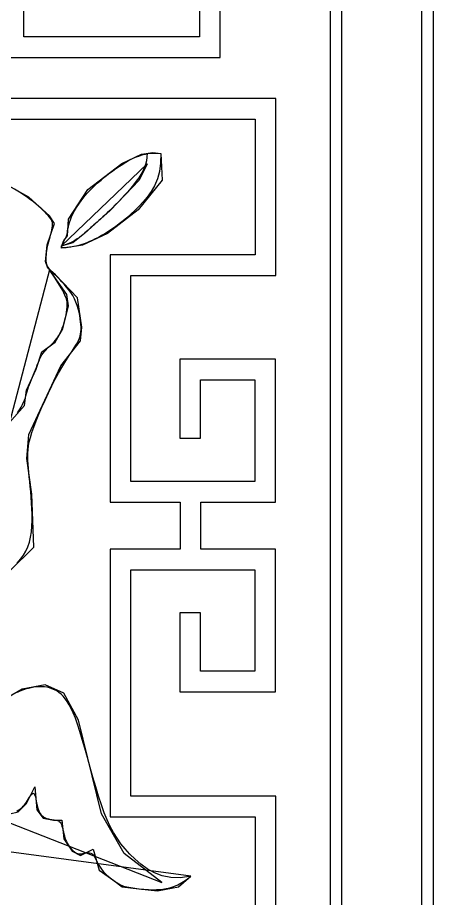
# Model space of a CAD drawing. Header units: metres. Extents: x -13 to 398, y 0 to 952.
# Drawn here: x 245.4 to 385, y 333.4 to 628.8 of the extents above; entities that cross this region are included whole.
import ezdxf

# ---------------------------------------------------------------- set-up
doc = ezdxf.new("R2010")
doc.units = ezdxf.units.M
for name, color, linetype in [('3', 3, 'Continuous'), ('4', 4, 'Continuous'), ('7', 7, 'Continuous')]:
    doc.layers.add(name, color=color, linetype=linetype)

msp = doc.modelspace()

# ---------------------------------------------------------------- linework, layer by layer
at = {"layer": '3'}
msp.add_lwpolyline([(3.85, 927.02), (3.85, 3.85), (381.15, 3.85), (381.15, 939.2)], dxfattribs=at)
msp.add_lwpolyline([(34.65, 38.73), (34.65, 719.95), (350.35, 719.95), (350.35, 38.73)], close=True, dxfattribs=at)
at = {"layer": '4'}
msp.add_lwpolyline([(0, 928.35), (0, 0), (385, 0), (385, 938.05)], dxfattribs=at)
msp.add_lwpolyline([(30.8, 34.88), (30.8, 723.8), (354.2, 723.8), (354.2, 34.88)], close=True, dxfattribs=at)
at = {"layer": '7'}
for points in [[(240.63, 639.25), (240.63, 615.41), (313.37, 615.41), (313.37, 658.43)], [(306.44, 651.5), (306.44, 622.34), (247.56, 622.34), (247.56, 632.32)], [(332.11, 167.99), (332.11, 367.66), (283.43, 367.66), (283.43, 443.61), (325.05, 443.61), (325.05, 409.59), (306.8, 409.59), (306.8, 429.1), (299.87, 429.1), (299.87, 402.66), (331.98, 402.66), (331.98, 450.54), (306.88, 450.54), (306.88, 466.3), (331.98, 466.3), (331.98, 514.19), (299.87, 514.19), (299.87, 487.74), (306.8, 487.74), (306.8, 507.26), (325.05, 507.26), (325.05, 473.23), (283.43, 473.23), (283.43, 542.26), (332.11, 542.26), (332.11, 601.66), (215.56, 601.66)], [(208.63, 594.73), (325.18, 594.73), (325.18, 549.19), (276.5, 549.19), (276.5, 466.3), (299.95, 466.3), (299.95, 450.54), (276.5, 450.54), (276.5, 360.73), (325.18, 360.73), (325.18, 174.92)], [(288.91, 583.28), (288.91, 583.28), (288.85, 581.99), (288.66, 580.76), (288.36, 579.58), (287.95, 578.43), (287.43, 577.31), (286.81, 576.19), (286.09, 575.07), (285.28, 573.93), (284.38, 572.76), (283.41, 571.58), (282.39, 570.4), (281.34, 569.23), (280.28, 568.09), (279.24, 567), (278.22, 565.96), (277.25, 565), (276.36, 564.12), (275.52, 563.32), (274.75, 562.59), (274.03, 561.93), (273.37, 561.32), (272.74, 560.75), (272.15, 560.23), (271.6, 559.74), (271.07, 559.27), (270.56, 558.81), (270.06, 558.37), (269.57, 557.93), (269.07, 557.49), (268.55, 557.04), (268.01, 556.58), (267.45, 556.1), (266.84, 555.6), (266.18, 555.08), (265.44, 554.56), (264.61, 554.03), (263.67, 553.52), (262.6, 553.03), (261.38, 552.56), (260, 552.13), (288.91, 579.75), (286.24, 574.26), (276.5, 564.05), (271.31, 559.5), (267.85, 556.36), (263.93, 553.22), (260, 552.13)], [(293.46, 583.2), (293.46, 583.2), (293.44, 580.03), (293.05, 577.2), (292.36, 574.67), (291.41, 572.43), (290.26, 570.42), (288.97, 568.62), (287.6, 566.99), (286.2, 565.51), (284.81, 564.13), (283.45, 562.86), (282.12, 561.68), (280.81, 560.59), (279.54, 559.59), (278.29, 558.67), (277.08, 557.82), (275.89, 557.04), (274.74, 556.33), (273.62, 555.68), (272.54, 555.09), (271.5, 554.55), (270.51, 554.07), (269.56, 553.65), (268.65, 553.28), (267.8, 552.96), (267, 552.69), (266.26, 552.47), (265.56, 552.28), (264.92, 552.13), (264.32, 552), (263.77, 551.9), (263.26, 551.82), (262.8, 551.76), (262.38, 551.71), (262, 551.66), (261.66, 551.63), (261.36, 551.6), (261.09, 551.59), (260.87, 551.58), (260.68, 551.59), (260.52, 551.6), (260.4, 551.63), (260.31, 551.66), (260.25, 551.71), (260.22, 551.78), (260.21, 551.86), (260.22, 551.96), (260.24, 552.08), (260.29, 552.23), (260.34, 552.4), (260.41, 552.59), (260.49, 552.79), (260.57, 553.01), (260.67, 553.24), (260.78, 553.47), (260.9, 553.7), (261.02, 553.93), (261.15, 554.15), (261.29, 554.38), (261.42, 554.61), (261.56, 554.87), (261.69, 555.15), (261.82, 555.47), (261.94, 555.84), (262.04, 556.26), (262.13, 556.74), (262.23, 557.29), (262.33, 557.9), (262.46, 558.58), (262.64, 559.32), (262.86, 560.12), (263.16, 561), (263.53, 561.93), (264, 562.94), (264.57, 564), (265.22, 565.1), (265.97, 566.24), (266.8, 567.4), (267.71, 568.58), (268.71, 569.76), (269.79, 570.93), (270.95, 572.09), (272.16, 573.22), (273.42, 574.32), (274.69, 575.37), (275.97, 576.37), (277.23, 577.31), (278.45, 578.18), (279.61, 578.96), (280.7, 579.67), (281.73, 580.29), (282.69, 580.83), (283.6, 581.31), (284.47, 581.72), (285.29, 582.07), (286.09, 582.38), (286.86, 582.64), (287.63, 582.86), (288.38, 583.04), (289.15, 583.18), (289.93, 583.28), (290.74, 583.33), (291.59, 583.34), (292.5, 583.29), (293.46, 583.2), (293.93, 574.26), (285.92, 564.37), (275.55, 556.36), (267.23, 552.44), (262.36, 551.65), (260.16, 551.5), (260.16, 551.97), (260.94, 554.01), (262.2, 555.58), (262.51, 561.23), (268.95, 571.12), (280.42, 579.91), (287.02, 583.05), (290.79, 583.52), (293.46, 583.2)], [(242.8, 443.2), (250.82, 451.22), (250.15, 468.92), (248.48, 480.94), (249.15, 488.96), (259.89, 512.01), (266.5, 520.39), (267.01, 524.96), (265.48, 534.85), (258.11, 542.47), (255.57, 544.75), (254.81, 547.04), (255.32, 552.62), (257.86, 559.73), (256.08, 562.27), (249.22, 568.61), (239.56, 573.94)], [(245.28, 445.8), (246.4, 447.16), (247.36, 448.5), (248.18, 449.86), (248.85, 451.29), (249.37, 452.83), (249.77, 454.51), (250.04, 456.31), (250.21, 458.2), (250.29, 460.15), (250.29, 462.13), (250.23, 464.12), (250.12, 466.07), (249.99, 467.97), (249.83, 469.79), (249.67, 471.52), (249.51, 473.16), (249.35, 474.73), (249.2, 476.22), (249.06, 477.64), (248.95, 478.99), (248.87, 480.28), (248.83, 481.5), (248.84, 482.71), (248.92, 483.92), (249.08, 485.18), (249.33, 486.53), (249.7, 488), (250.19, 489.64), (250.83, 491.47), (251.62, 493.52), (252.53, 495.74), (253.55, 498.09), (254.65, 500.49), (255.78, 502.9), (256.94, 505.26), (258.09, 507.5), (259.2, 509.56), (260.25, 511.42), (261.24, 513.06), (262.15, 514.52), (262.98, 515.81), (263.74, 516.96), (264.41, 517.99), (264.99, 518.91), (265.48, 519.75), (265.88, 520.53), (266.19, 521.27), (266.42, 521.99), (266.58, 522.7), (266.68, 523.43), (266.72, 524.18), (266.71, 524.98), (266.67, 525.84), (266.59, 526.79), (266.47, 527.8), (266.3, 528.86), (266.08, 529.97), (265.8, 531.1), (265.45, 532.23), (265.02, 533.36), (264.51, 534.47), (263.91, 535.55), (263.24, 536.58), (262.52, 537.57), (261.78, 538.5), (261.02, 539.38), (260.28, 540.19), (259.57, 540.92), (258.92, 541.58), (258.34, 542.16), (257.82, 542.67), (257.37, 543.11), (256.98, 543.5), (256.64, 543.85), (256.35, 544.17), (256.09, 544.47), (255.87, 544.75), (255.68, 545.04), (255.51, 545.33), (255.37, 545.64), (255.25, 545.97), (255.16, 546.32), (255.09, 546.7), (255.05, 547.12), (255.02, 547.59), (255.02, 548.11), (255.03, 548.67), (255.07, 549.28), (255.13, 549.93), (255.22, 550.62), (255.34, 551.34), (255.48, 552.1), (255.66, 552.88), (255.86, 553.68), (256.09, 554.49), (256.32, 555.31), (256.54, 556.11), (256.75, 556.89), (256.93, 557.64), (257.06, 558.33), (257.14, 558.97), (257.15, 559.54), (257.1, 560.05), (256.97, 560.53), (256.77, 560.98), (256.5, 561.43), (256.16, 561.89), (255.73, 562.37), (255.23, 562.9), (254.65, 563.49), (254, 564.12), (253.28, 564.79), (252.49, 565.5), (251.63, 566.23), (250.73, 566.97), (249.76, 567.71), (248.75, 568.44), (247.7, 569.17), (246.62, 569.87), (245.51, 570.56), (244.39, 571.22)], [(245.38, 496.26), (246.04, 497.24), (246.61, 498.13), (247.08, 498.97), (247.46, 499.76), (247.76, 500.52), (248.02, 501.25), (248.23, 501.98), (248.43, 502.7), (248.63, 503.43), (248.86, 504.17), (249.12, 504.95), (249.41, 505.75), (249.73, 506.57), (250.06, 507.39), (250.41, 508.23), (250.75, 509.06), (251.1, 509.88), (251.43, 510.69), (251.74, 511.48), (252.04, 512.25), (252.33, 513), (252.63, 513.71), (252.94, 514.4), (253.26, 515.05), (253.61, 515.67), (253.99, 516.25), (254.41, 516.79), (254.86, 517.3), (255.34, 517.79), (255.83, 518.25), (256.32, 518.71), (256.81, 519.17), (257.28, 519.63), (257.74, 520.1), (258.16, 520.59), (258.56, 521.11), (258.94, 521.65), (259.29, 522.22), (259.62, 522.83), (259.93, 523.48), (260.23, 524.17), (260.52, 524.91), (260.79, 525.69), (261.06, 526.52), (261.3, 527.37), (261.52, 528.25), (261.71, 529.13), (261.87, 530.02), (261.99, 530.89), (262.07, 531.75), (262.1, 532.59), (262.02, 533.48), (261.79, 534.49), (261.33, 535.72), (260.59, 537.22), (259.52, 539.1), (258.05, 541.41), (256.13, 544.25), (242.65, 492.95), (247.79, 498.72), (248.43, 503.85), (251.64, 510.91), (253.57, 516.68), (258.06, 519.88), (260.63, 524.37), (262.55, 532.07), (261.91, 535.92), (256.13, 544.25)], [(202.99, 374.26), (293.81, 338.67), (281.23, 348.44), (273.55, 361.7), (265.86, 393.1), (260.97, 402.18), (254.68, 404.97), (247, 403.57), (242.11, 400.78)], [(303.59, 340.76), (303.59, 340.76), (300.08, 340.29), (296.88, 340.39), (293.97, 340.97), (291.33, 341.95), (288.94, 343.25), (286.79, 344.79), (284.84, 346.46), (283.09, 348.21), (281.52, 349.95), (280.1, 351.7), (278.8, 353.51), (277.62, 355.42), (276.53, 357.45), (275.5, 359.66), (274.51, 362.07), (273.55, 364.72), (272.59, 367.64), (271.63, 370.77), (270.69, 374.02), (269.76, 377.31), (268.86, 380.58), (267.98, 383.73), (267.13, 386.69), (266.33, 389.38), (265.56, 391.74), (264.83, 393.79), (264.13, 395.54), (263.45, 397.04), (262.77, 398.32), (262.1, 399.41), (261.43, 400.33), (260.74, 401.13), (260.03, 401.82), (259.3, 402.42), (258.54, 402.93), (257.77, 403.35), (256.97, 403.7), (256.15, 403.96), (255.31, 404.15), (254.45, 404.27), (253.57, 404.33), (252.67, 404.32), (251.77, 404.26), (250.87, 404.15), (249.98, 404), (249.11, 403.81), (248.27, 403.59), (247.46, 403.34), (246.7, 403.07), (245.97, 402.77), (245.27, 402.43)], [(240.01, 361), (245.6, 362.4), (248.4, 365.19), (251.19, 370.77), (251.89, 363.09), (253.99, 360.3), (257.48, 359.6), (260.27, 359.6), (260.97, 353.32), (263.77, 349.14), (266.56, 347.74), (270.75, 349.83), (272.85, 342.86), (277.74, 339.37), (280.53, 337.27), (286.12, 336.57), (292.41, 335.88), (299.39, 337.27), (303.59, 340.76)], [(245.14, 362.63), (245.64, 362.9), (246.1, 363.2), (246.54, 363.52), (246.94, 363.88), (247.32, 364.27), (247.69, 364.69), (248.05, 365.15), (248.4, 365.65), (248.74, 366.19), (249.09, 366.75), (249.43, 367.28), (249.75, 367.76), (250.06, 368.16), (250.34, 368.45), (250.61, 368.59), (250.84, 368.56), (251.04, 368.33), (251.22, 367.93), (251.38, 367.4), (251.53, 366.76), (251.67, 366.06), (251.81, 365.32), (251.96, 364.6), (252.12, 363.91), (252.31, 363.29), (252.52, 362.75), (252.74, 362.26), (253, 361.84), (253.27, 361.48), (253.56, 361.16), (253.88, 360.89), (254.22, 360.65), (254.58, 360.45), (254.95, 360.28), (255.35, 360.13), (255.75, 360.01), (256.15, 359.91), (256.56, 359.83), (256.96, 359.77), (257.36, 359.72), (257.75, 359.68), (258.12, 359.64), (258.48, 359.58), (258.82, 359.49), (259.13, 359.36), (259.42, 359.17), (259.69, 358.9), (259.92, 358.56), (260.13, 358.12), (260.31, 357.6), (260.47, 357.01), (260.62, 356.38), (260.78, 355.71), (260.94, 355.02), (261.12, 354.34), (261.32, 353.67), (261.55, 353.04), (261.82, 352.43), (262.1, 351.86), (262.41, 351.33), (262.74, 350.84), (263.07, 350.39), (263.42, 349.97), (263.77, 349.6), (264.12, 349.27), (264.47, 348.99), (264.83, 348.76), (265.19, 348.57), (265.57, 348.43), (265.96, 348.34), (266.37, 348.31), (266.79, 348.32), (267.24, 348.39), (267.7, 348.49), (268.17, 348.59), (268.64, 348.67), (269.11, 348.71), (269.56, 348.68), (269.99, 348.56), (270.4, 348.32), (270.78, 347.95), (271.14, 347.46), (271.48, 346.88), (271.81, 346.23), (272.16, 345.53), (272.51, 344.82), (272.9, 344.11), (273.31, 343.44), (273.77, 342.81), (274.26, 342.23), (274.78, 341.7), (275.31, 341.21), (275.84, 340.76), (276.37, 340.35), (276.89, 339.96), (277.39, 339.6), (277.85, 339.26), (278.3, 338.94), (278.72, 338.65), (279.15, 338.38), (279.58, 338.13), (280.02, 337.9), (280.49, 337.69), (281, 337.5), (281.54, 337.34), (282.13, 337.2), (282.75, 337.07), (283.4, 336.95), (284.08, 336.85), (284.78, 336.75), (285.5, 336.66), (286.24, 336.57), (286.99, 336.49), (287.75, 336.41), (288.54, 336.34), (289.37, 336.28), (290.23, 336.25), (291.13, 336.25), (292.09, 336.28), (293.11, 336.34), (294.19, 336.46), (295.33, 336.64), (296.55, 336.92), (297.82, 337.33), (299.16, 337.89), (300.57, 338.63), (302.05, 339.58), (303.59, 340.76), (219.75, 351.93)]]:
    msp.add_lwpolyline(points, dxfattribs=at)

doc.saveas('drawing.dxf')
